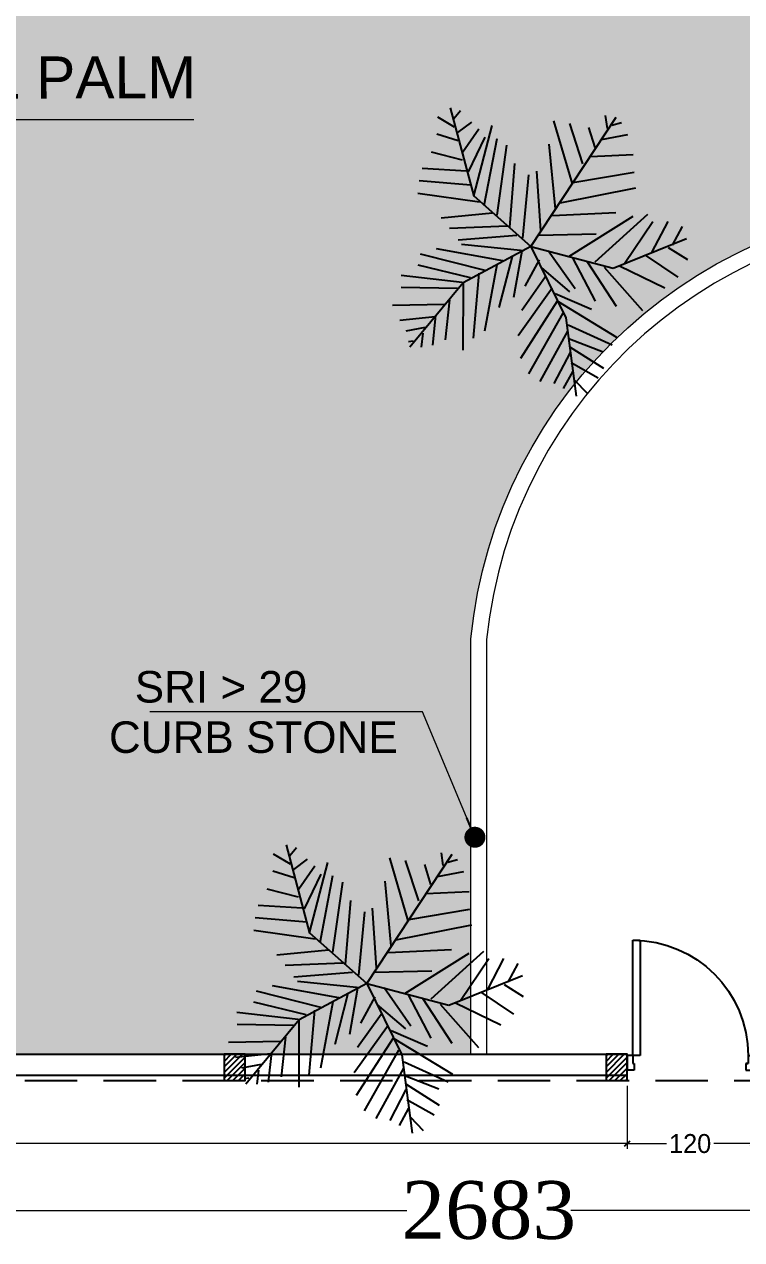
# Model space of a CAD drawing. Header units: centimetres. Extents: x 7997 to 116674, y 1017 to 13844.
# Drawn here: x 25657 to 26339, y 8748 to 9904 of the extents above; entities that cross this region are included whole.
import ezdxf
from ezdxf.enums import TextEntityAlignment as Align

# ---------------------------------------------------------------- set-up
doc = ezdxf.new("R2010")
doc.units = ezdxf.units.CM
doc.header["$LTSCALE"] = 200
doc.header["$PDMODE"] = 2
doc.linetypes.add('DASHED2', pattern=[0.375, 0.25, -0.125])
for name, color, linetype in [('DIM', 11, 'Continuous'), ('LINES', 7, 'Continuous'), ('P-DIM', 8, 'Continuous'), ('P-LIMITS', 8, 'Continuous')]:
    doc.layers.add(name, color=color, linetype=linetype)
for name, color, linetype, lineweight in [('HAT', 8, 'Continuous', 9), ('P-WALL', 8, 'Continuous', 25), ('TEXT', 6, 'Continuous', 18)]:
    doc.layers.add(name, color=color, linetype=linetype, lineweight=lineweight)
doc.styles.add('ARIAL', font='arial.ttf', dxfattribs={"width": 0.8, "height": 150})
doc.styles.add('T1', font='times.ttf')
doc.styles.add('T2', font='')
doc.styles.get('T2').set_extended_font_data('Elisia')
doc.dimstyles.new('NORMAL', dxfattribs={"dimtxt": 18, "dimasz": 5, "dimexe": 5, "dimexo": 5, "dimgap": 1, "dimtad": 0, "dimdec": 0, "dimdsep": 46, "dimtxsty": 'T2', "dimblk1": 'OBLIQUE', "dimblk2": 'OBLIQUE', "dimsah": 1, "dimcen": 0.09, "dimclrd": 4, "dimclre": 4, "dimclrt": 6, "dimadec": 0, "dimazin": 0, "dimtfac": 1, "dimtdec": 0, "dimtofl": 0, "dimtmove": 1, "dimatfit": 2, "dimldrblk": 'OPEN30', "dimfxl": 0, "dimtolj": 1, "dimtzin": 0, "dimlwd": 5, "dimlwe": 5, "dimarcsym": 0})
doc.dimstyles.new('NORMAL-1', dxfattribs={"dimtxt": 10, "dimasz": 5, "dimexe": 5, "dimexo": 5, "dimgap": 1, "dimtad": 0, "dimdec": 0, "dimdsep": 46, "dimtxsty": 'T2', "dimblk1": 'OBLIQUE', "dimblk2": 'OBLIQUE', "dimsah": 1, "dimcen": 0.09, "dimclrd": 4, "dimclre": 4, "dimclrt": 6, "dimadec": 0, "dimazin": 0, "dimtfac": 1, "dimtdec": 0, "dimtofl": 0, "dimtmove": 1, "dimatfit": 3, "dimldrblk": 'OPEN30', "dimfxl": 0, "dimtolj": 1, "dimtzin": 0, "dimlwd": 5, "dimlwe": 5, "dimarcsym": 0})

# ---------------------------------------------------------------- blocks, each defined once
blk = doc.blocks.new('_OBLIQUE')
at = {"color": 0, "linetype": 'ByBlock'}
blk.add_line((-0.5, -0.5), (0.5, 0.5), dxfattribs=at)
blk = doc.blocks.new('*D1670')
at = {"layer": 'Defpoints', "color": 0, "transparency": 16777216}
for p in [(767.9912761718151, 323.9133018378707), (3450.991276171815, 323.9133018378707), (767.9912761718151, 200.3931115950254)]:
    blk.add_point(p, dxfattribs=at)
at = {"layer": 'P-DIM', "color": 4, "lineweight": 5, "transparency": 16777216}
for p, q in [((767.9912761718151, 318.9133018378707), (767.9912761718151, 195.3931115950254)), ((3450.991276171815, 318.9133018378707), (3450.991276171815, 195.3931115950254)), ((767.9912761718151, 200.3931115950254), (2031.52299931529, 200.3931115950254)), ((3450.991276171815, 200.3931115950254), (2187.45955302834, 200.3931115950254))]:
    blk.add_line(p, q, dxfattribs=at)
at = {"layer": 'P-DIM', "color": 4, "lineweight": 5, "transparency": 16777216, "xscale": 5, "yscale": 5, "zscale": 5, "rotation": 180}
blk.add_blockref('_OBLIQUE', (767.9912761718151, 200.3931115950254), dxfattribs=at)
at = {"layer": 'P-DIM', "color": 4, "lineweight": 5, "transparency": 16777216, "xscale": 5, "yscale": 5, "zscale": 5}
blk.add_blockref('_OBLIQUE', (3450.991276171815, 200.3931115950254), dxfattribs=at)
at = {"layer": 'P-DIM', "color": 6, "transparency": 16777216, "insert": (2109.491276171815, 200.3931115950254), "char_height": 55, "attachment_point": 5, "style": 'T1'}
blk.add_mtext('\\A1;2683', dxfattribs=at)
blk = doc.blocks.new('_Open30')
at = {"color": 0, "linetype": 'ByBlock', "lineweight": -2}
for p, q in [((-1, 0.26794919), (0, 0)), ((0, 0), (-1, -0.26794919)), ((0, 0), (-1, 0))]:
    blk.add_line(p, q, dxfattribs=at)
blk = doc.blocks.new('dd')
at = {"layer": 'P-WALL'}
for p, q in [((-12.34285714285943, 123.4285714284779), (-12.34285714285943, 13.71428571427532)), ((-5.485714285699942, 123.4285714284779), (-12.34285714285943, 123.4285714284779)), ((-5.485714285699942, 13.71428571427532), (-5.485714285699942, 123.4285714284779)), ((-115.1999999999025, 13.71428571428987), (-119.9999999999927, 13.71428571427532)), ((-119.9999999999927, 13.71428571427532), (-120, 0)), ((-115.1999999999025, 13.71428571428987), (-115.1999999999025, 6.308571428584401)), ((-12.34285714285943, 13.71428571427532), (-5.485714285699942, 13.71428571427532)), ((-5.485714285699942, 13.71428571428987), (-2.182787284255028e-11, 13.71428571427532)), ((-5.485714285699942, 13.71428571427532), (-5.485714285699942, 6.308571428584401)), ((-2.182787284255028e-11, 13.71428571427532), (0, 0)), ((-113.1428571428769, 1.455191522836685e-11), (-120, 0)), ((-113.5542857143009, 6.308571428584401), (-115.1999999999025, 6.308571428584401)), ((-114.5142857143146, 6.308571428584401), (-113.1428571428914, 6.308571428584401)), ((-113.1428571428914, 6.308571428584401), (-113.1428571428769, 1.455191522836685e-11)), ((-5.485714285699942, 6.308571428584401), (-6.857142857123108, 6.308571428584401)), ((-6.857142857123108, 6.308571428584401), (-6.85714285713766, 1.455191522836685e-11)), ((-6.85714285713766, 1.455191522836685e-11), (0, 0))]:
    blk.add_line(p, q, dxfattribs=at)
blk.add_lwpolyline([(-5.725714285748836, 6.308571428584401), (-5.931428571464494, 6.308571428584401)], dxfattribs=at)
blk.add_arc((-5.485714285699942, 13.71428571427532), 109.7142857142165, 90, 180, dxfattribs=at)
blk = doc.blocks.new('*D1447')
at = {"layer": 'Defpoints', "color": 0, "linetype": 'Continuous', "transparency": 16777216}
for p in [(26230.3790641434, 8899.362207920192), (26350.3790641434, 8899.362207920192), (26230.3790641434, 8839.293129275098)]:
    blk.add_point(p, dxfattribs=at)
at = {"layer": 'DIM', "color": 4, "lineweight": 5, "transparency": 16777216}
for p, q in [((26230.3790641434, 8894.362207920192), (26230.3790641434, 8834.293129275098)), ((26350.3790641434, 8894.362207920192), (26350.3790641434, 8834.293129275098)), ((26230.3790641434, 8839.293129275098), (26267.95049271482, 8839.293129275098)), ((26350.3790641434, 8839.293129275098), (26312.80763557197, 8839.293129275098))]:
    blk.add_line(p, q, dxfattribs=at)
at = {"layer": 'DIM', "color": 4, "linetype": 'Continuous', "lineweight": 5, "transparency": 16777216, "xscale": 5, "yscale": 5, "zscale": 5, "rotation": 180}
blk.add_blockref('_OBLIQUE', (26230.3790641434, 8839.293129275098), dxfattribs=at)
at = {"layer": 'DIM', "color": 4, "linetype": 'Continuous', "lineweight": 5, "transparency": 16777216, "xscale": 5, "yscale": 5, "zscale": 5}
blk.add_blockref('_OBLIQUE', (26350.3790641434, 8839.293129275098), dxfattribs=at)
at = {"layer": 'DIM', "color": 6, "linetype": 'Continuous', "transparency": 16777216, "insert": (26290.3790641434, 8839.293129275098), "char_height": 18, "attachment_point": 5, "style": 'T2'}
blk.add_mtext('\\A1;120', dxfattribs=at)
blk = doc.blocks.new('*D1448')
at = {"layer": 'Defpoints', "color": 0, "linetype": 'Continuous', "transparency": 16777216}
for p in [(24757.3790641434, 8899.362207920192), (26230.3790641434, 8899.362207920192), (24757.3790641434, 8839.293129275098)]:
    blk.add_point(p, dxfattribs=at)
at = {"layer": 'DIM', "color": 4, "lineweight": 5, "transparency": 16777216}
for p, q in [((24757.3790641434, 8894.362207920192), (24757.3790641434, 8834.293129275098)), ((26230.3790641434, 8894.362207920192), (26230.3790641434, 8834.293129275098)), ((24757.3790641434, 8839.293129275098), (25462.8790641434, 8839.293129275098)), ((26230.3790641434, 8839.293129275098), (25524.8790641434, 8839.293129275098))]:
    blk.add_line(p, q, dxfattribs=at)
at = {"layer": 'DIM', "color": 4, "linetype": 'Continuous', "lineweight": 5, "transparency": 16777216, "xscale": 5, "yscale": 5, "zscale": 5, "rotation": 180}
blk.add_blockref('_OBLIQUE', (24757.3790641434, 8839.293129275098), dxfattribs=at)
at = {"layer": 'DIM', "color": 4, "linetype": 'Continuous', "lineweight": 5, "transparency": 16777216, "xscale": 5, "yscale": 5, "zscale": 5}
blk.add_blockref('_OBLIQUE', (26230.3790641434, 8839.293129275098), dxfattribs=at)
at = {"layer": 'DIM', "color": 6, "linetype": 'Continuous', "transparency": 16777216, "insert": (25493.8790641434, 8839.293129275098), "char_height": 18, "attachment_point": 5, "style": 'T2'}
blk.add_mtext('\\A1;1473', dxfattribs=at)
blk = doc.blocks.new('DOT')
at = {"color": 0, "linetype": 'ByBlock'}
blk.add_line((-0.5, 0), (-1, 0), dxfattribs=at)
at = {"color": 0, "linetype": 'ByBlock', "const_width": 0.5}
blk.add_lwpolyline([(-0.25, 0, 1), (0.25, 0, 1)], format="xyb", close=True, dxfattribs=at)
blk = doc.blocks.new('*U1398')
for p, q in [((-10.18600000000015, 53.63999999999987), (-13.08399999999983, 55.96199999999976)), ((0, 0), (-10.5, 57)), ((-9.098999999999705, 51.7819999999997), (-6.563000000000102, 55.96199999999976)), ((-8.736999999999625, 47.13799999999969), (-17.06899999999996, 52.71100000000001)), ((-7.288000000000011, 39.70699999999965), (-21.77800000000025, 46.67299999999977)), ((-7.650000000000091, 43.42299999999977), (-2.577999999999975, 49.45999999999981)), ((-5.838999999999942, 35.99199999999973), (4.666999999999916, 48.06699999999978)), ((-5.114000000000033, 27.63199999999983), (10.46300000000019, 46.67299999999977)), ((-5.114000000000033, 28.09699999999975), (-24.67599999999993, 40.63599999999997)), ((-2.940999999999804, 16.48599999999988), (8.652000000000044, 37.84999999999991)), ((44.15300000000025, 36.4559999999999), (45.23900000000003, 32.74099999999999)), ((-3.665000000000418, 19.27299999999968), (-27.57400000000007, 35.52699999999982)), ((22.05499999999984, 7.197999999999865), (27.48900000000003, 32.27699999999982)), ((27, 9), (48, 36)), ((27.12699999999995, 9.05600000000004), (31.11200000000008, 35.99199999999973)), ((35.096, 32.74099999999999), (37.26999999999998, 22.52399999999989)), ((38.71900000000005, 34.13399999999979), (41.97899999999981, 28.56099999999992)), ((-48.58500000000004, 21.13099999999986), (-49.30899999999974, 29.02600000000007)), ((-43.51299999999992, 28.56099999999992), (-42.42699999999968, 15.55799999999977)), ((-35.54399999999987, 28.09699999999975), (-24.31399999999985, 3.946999999999662)), ((16.25900000000001, 5.804999999999836), (23.14199999999983, 31.34799999999973)), ((31.83600000000024, 30.88299999999981), (32.56100000000015, 16.48599999999988)), ((43.79100000000017, 29.95399999999995), (51.03600000000006, 30.88299999999981)), ((-31.5, 4.5), (-52.5, 25.5)), ((-38.44199999999955, 26.23899999999981), (-34.81899999999996, 7.662999999999784)), ((-14.5329999999999, 2.089999999999918), (-30.83399999999983, 25.30999999999995)), ((-24.31399999999985, 23.91699999999969), (-2.940999999999804, 13.69999999999982)), ((-1.128999999999905, 6.733999999999924), (9.014000000000124, 26.70399999999995)), ((3.942000000000007, 1.625), (11.1869999999999, 24.38099999999986)), ((10.10100000000011, 3.48299999999972), (17.70800000000008, 26.23899999999981)), ((40.52999999999975, 25.77499999999986), (48.86200000000008, 24.846)), ((-47.49800000000005, 19.73699999999963), (-55.83000000000038, 18.34399999999982)), ((36.18300000000045, 19.73699999999963), (48.13699999999972, 17.87999999999988)), ((-40.61500000000024, 13.69999999999982), (-55.10500000000002, 10.91299999999978)), ((-20.6909999999998, 13.69999999999982), (-1.128999999999905, 4.875999999999976)), ((33.28499999999985, 16.48599999999988), (48.86200000000008, 10.91299999999978)), ((29.66199999999981, 12.30699999999979), (48.13699999999972, 6.268999999999778)), ((-33.37000000000035, 6.268999999999778), (-52.20699999999988, 5.339999999999918)), ((0, 0), (27, 9)), ((18.06999999999971, 5.804999999999836), (35.096, -3.483000000000175)), ((24.22899999999981, 7.662999999999784), (46.6880000000001, 1.625)), ((-28.29899999999998, 3.48299999999972), (-47.86000000000013, -5.805000000000064)), ((-21.41600000000017, 3.017999999999802), (-38.07899999999972, -8.128000000000384)), ((0, 0), (-31.5, 4.5)), ((-15.98199999999952, 2.089999999999918), (-30.11000000000013, -9.521000000000186)), ((0, 0), (-22.5, -19.5)), ((-6.563000000000102, 1.161000000000058), (-21.41600000000017, -8.128000000000384)), ((0, 0), (18, -22.5)), ((6.478000000000065, 1.625), (26.03999999999996, -8.592000000000326)), ((11.1869999999999, 3.48299999999972), (30.74900000000025, -5.805000000000064)), ((-4.751999999999953, -3.483000000000175), (-3.665000000000418, -14.62900000000013)), ((2.493000000000393, -3.019000000000005), (-1.490999999999985, -20.20200000000023)), ((1.769000000000233, -2.555000000000064), (24.22899999999981, -9.521000000000186)), ((-6.563000000000102, -5.805000000000064), (-19.96699999999964, -9.985000000000127)), ((-9.460999999999785, -8.592000000000326), (-6.201000000000022, -23.4530000000002)), ((5.028999999999996, -6.270000000000209), (2.131000000000313, -25.77500000000009)), ((7.5649999999996, -9.056000000000267), (32.19800000000032, -14.62900000000013)), ((-15.25699999999961, -12.77200000000016), (-30.11000000000013, -12.77200000000016)), ((-13.44599999999991, -11.37800000000038), (-8.736999999999625, -32.74100000000021)), ((9.014000000000124, -11.37800000000038), (3.579999999999927, -35.99200000000019)), ((-17.43100000000004, -15.09400000000005), (-42.78899999999976, -18.80899999999997)), ((-17.06899999999996, -15.09400000000005), (-12.721, -40.17200000000025)), ((14.08499999999958, -16.95100000000025), (6.478000000000065, -40.17200000000025)), ((12.27399999999989, -15.09400000000005), (36.9069999999997, -18.80899999999997)), ((-24.31399999999985, -21.59600000000023), (-42.42699999999968, -22.06000000000017)), ((-22.5, -19.5), (-37.5, -45)), ((-20.6909999999998, -18.34500000000003), (-17.79300000000012, -44.35200000000032)), ((18.06999999999971, -22.52400000000011), (8.289000000000215, -45.74500000000012)), ((16.25900000000001, -19.73800000000028), (36.18300000000045, -22.98900000000003)), ((18, -22.5), (27, -52.5)), ((18.43300000000045, -22.52400000000011), (40.52999999999975, -29.02600000000007)), ((-26.84899999999971, -26.24000000000001), (-40.25300000000016, -25.77500000000009)), ((-25.03800000000001, -23.91800000000035), (-22.86500000000024, -45.28100000000018)), ((19.1569999999997, -25.31100000000015), (38.71900000000005, -33.20600000000013)), ((-28.29899999999998, -29.02600000000007), (-42.78899999999976, -31.34800000000018)), ((-29.02300000000014, -30.88400000000001), (-27.93600000000015, -43.88700000000017)), ((20.24400000000014, -30.4190000000001), (15.89699999999993, -44.81600000000026)), ((-30.83399999999983, -34.13499999999999), (-42.42699999999968, -35.52800000000025)), ((21.33100000000013, -32.74100000000021), (39.08100000000013, -40.63600000000019)), ((-34.45699999999988, -39.70800000000031), (-40.97800000000007, -42.49400000000014)), ((-32.64600000000019, -36.92100000000005), (-31.92099999999982, -44.35200000000032)), ((22.77999999999975, -37.85000000000014), (19.51900000000023, -48.53200000000015)), ((22.77999999999975, -38.31400000000008), (34.37199999999984, -44.81600000000026)), ((24.59100000000035, -43.42300000000023), (30.74900000000025, -47.60300000000029)), ((24.59100000000035, -45.74500000000012), (23.14199999999983, -50.85400000000004)), ((26.76400000000012, -49.92500000000018), (28.21300000000019, -50.85400000000004))]:
    blk.add_line(p, q)
blk = doc.blocks.new('01-PLOT LAYOUT-selattin')
at = {"layer": 'P-WALL'}
h = blk.add_hatch(dxfattribs=at)
h.set_pattern_fill('ANSI31', color=8, scale=30)
h.set_pattern_definition([(45, (-44350.09396313432, -25508.87782853374), (-2.651650429449553, 2.651650429449553), [])])
h.paths.add_polyline_path([(1857.741276171815, 323.9133018378707), (1877.741276171815, 323.9133018378707), (1877.741276171815, 348.9133018378707), (1857.741276171815, 348.9133018378707)])
h = blk.add_hatch(dxfattribs=at)
h.set_pattern_fill('ANSI31', color=8, scale=30)
h.set_pattern_definition([(45, (-43986.84396313432, -25508.87782853374), (-2.651650429449553, 2.651650429449553), [])])
h.paths.add_polyline_path([(2220.991276171815, 323.9133018378707), (2240.991276171815, 323.9133018378707), (2240.991276171815, 348.9133018378707), (2220.991276171815, 348.9133018378707)])
at = {"layer": 'P-LIMITS', "color": 8, "linetype": 'DASHED2'}
blk.add_lwpolyline([(767.9912761718151, 323.9133018378707), (3450.991276171815, 323.9133018378707), (3450.991276171815, 4479.913301837871), (767.9912761718151, 4479.913301837871)], close=True, dxfattribs=at)
at = {"layer": 'P-WALL'}
for points in [[(3450.991276171815, 328.9133018378707), (3450.991276171815, 4479.913301837871), (767.9912761718151, 4479.913301837871), (767.9912761718151, 328.9133018378707), (2240.991276171815, 328.9133018378707)], [(3430.991276171815, 348.9133018378707), (3430.991276171815, 4459.913301837871), (787.9912761718151, 4459.913301837871), (787.9912761718151, 348.9133018378707), (2240.991276171815, 348.9133018378707)]]:
    blk.add_lwpolyline(points, dxfattribs=at)
at = {"layer": 'P-WALL', "color": 8}
for points in [[(1857.741276171815, 323.9133018378707), (1877.741276171815, 323.9133018378707), (1877.741276171815, 348.9133018378707), (1857.741276171815, 348.9133018378707)], [(2220.991276171815, 323.9133018378707), (2240.991276171815, 323.9133018378707), (2240.991276171815, 348.9133018378707), (2220.991276171815, 348.9133018378707)]]:
    blk.add_lwpolyline(points, close=True, dxfattribs=at)
at = {"xscale": -1}
blk.add_blockref('dd', (2240.991276171815, 333.9133018378707), dxfattribs=at)
at = {"layer": 'P-DIM'}
dim = blk.add_linear_dim(base=(767.9912761718151, 200.3931115950254), p1=(3450.991276171815, 323.9133018378707), p2=(767.9912761718151, 323.9133018378707), dimstyle='NORMAL-1', override={"dimtxt": 55, "dimtxsty": 'T1'}, dxfattribs=at)
dim.commit()
dim.dimension.update_dxf_attribs({"geometry": '*D1670', "text_midpoint": (2109.491276171815, 200.3931115950254)})

msp = doc.modelspace()

# ---------------------------------------------------------------- hatches: boundary and pattern name
at = {"layer": 'DIM', "linetype": 'Continuous'}
h = msp.add_hatch(dxfattribs=at)
h.set_pattern_fill('GRASS', color=8, scale=3)
h.set_pattern_definition([(90, (0, 0), (-53.88153672, 53.88153672), [14.2875, -93.47557344]), (45, (0, 0), (-53.88153672641492, 53.88153672641492), [14.2875, -61.91249999999999]), (135, (0, 0), (-53.88153672641492, -53.88153672641491), [14.2875, -61.91249999999999])])
edge = h.paths.add_edge_path()
edge.add_line((26081.77399600743, 8924.362207920192), (26081.77399600743, 9319.590503116124))
edge.add_arc((26540.37906414178, 9273.94485947837), 460.8710593014252, 89.99999999998778, 174.315986222183, ccw=False)
edge.add_line((26540.37906414188, 9734.815918779794), (26540.37906414188, 10530.36220643765))
edge.add_line((26540.37906414188, 10530.36220643765), (25975.3790657988, 10530.36220658182))
edge.add_line((25975.3790657988, 10530.36220658182), (25975.37906536808, 11664.86220651038))
edge.add_line((25975.37906536808, 11664.86220651038), (25815.37906438054, 11664.86220651038))
edge.add_line((25815.37906438054, 11664.86220651038), (25815.37906438053, 12458.3622064348))
edge.add_line((25815.37906438053, 12458.3622064348), (27260.37906415523, 12458.3622064348))
edge.add_line((27260.37906415523, 12458.3622064348), (27260.37906415523, 10530.36220620913))
edge.add_line((27260.37906415523, 10530.36220620913), (26720.37906418317, 10530.36220636004))
edge.add_line((26720.37906418317, 10530.36220636004), (26720.37906418317, 9734.815918779801))
edge.add_line((26720.37906418317, 9734.815918779801), (27420.3790641434, 9734.815918779801))
edge.add_line((27420.3790641434, 9734.815918779801), (27420.3790641434, 13035.36220792019))
edge.add_line((27420.3790641434, 13035.36220792019), (24777.3790641434, 13035.36220792019))
edge.add_line((24777.3790641434, 13035.36220792019), (24777.3790641434, 8924.362207920192))
edge.add_line((24777.3790641434, 8924.362207920192), (26081.77399600743, 8924.362207920192))

# ---------------------------------------------------------------- linework, layer by layer
at = {"layer": 'HAT', "color": 8}
for points in [[(26081.77399600743, 8924.362207920192), (26081.77399600743, 9319.590503116124, -0.3854467847184069), (26540.37906414188, 9734.815918779794), (26540.37906414188, 10530.36220643765), (25975.3790657988, 10530.36220658182), (25975.37906536808, 11664.86220651038), (25815.37906438054, 11664.86220651038), (25815.37906438053, 12458.3622064348), (27260.37906415523, 12458.3622064348), (27260.37906415523, 10530.36220620913), (26720.37906418317, 10530.36220636004), (26720.37906418317, 9734.815918779801), (27420.3790641434, 9734.815918779801), (27420.3790641434, 13035.36220792019), (24777.3790641434, 13035.36220792019), (24777.3790641434, 8924.362207920192), (26081.77399600743, 8924.362207920192)], [(27420.3790641434, 9719.815918779801), (26705.37906418317, 9719.815918779801), (26705.37906418317, 10545.36220636732), (27245.37906415523, 10545.3622062164), (27245.37906415523, 12443.3622064348), (25830.37906562043, 12443.3622064348), (25830.37906438054, 11679.86220651038), (25990.37906536, 11679.86220651038), (25990.37906579072, 10545.36220657455), (26555.37906414188, 10545.36220643037), (26555.37906414188, 9719.563532249798, 0.3946616596569844), (26096.77399600743, 9318.839681541642), (26096.77399600743, 8924.362207920192)]]:
    msp.add_lwpolyline(points, format="xyb", dxfattribs=at)

# ---------------------------------------------------------------- block references
at = {"linetype": 'Continuous', "xscale": -2.54, "yscale": 2.54, "zscale": 2.54, "rotation": 336.9952902632941}
for p in [(26139.00456185181, 9692.974018503002), (25982.8408563033, 8991.80853320931)]:
    msp.add_blockref('*U1398', p, dxfattribs=at)
at = {"layer": 'DIM', "linetype": 'Continuous'}
msp.add_blockref('01-PLOT LAYOUT-selattin', (23989.38778797158, 8575.448906082323), dxfattribs=at)

# ---------------------------------------------------------------- texts
at = {"layer": 'TEXT', "linetype": 'ByBlock', "style": 'ARIAL'}
msp.add_text('LOCAL PALM', height=40, rotation=0.1045939798330408, dxfattribs=at).set_placement((25645.02250782145, 9833.535949480556), align=Align.CENTER)
for s, p in [('SRI > 29', (25844.1586288517, 9258.96140195593)), ('CURB STONE', (25874.88397965111, 9211.0501710754))]:
    msp.add_text(s, height=30, dxfattribs=at).set_placement(p, align=Align.CENTER)

# ---------------------------------------------------------------- dimensions: what is measured, and where the dimension line sits
at = {"layer": 'DIM', "linetype": 'Continuous'}
for base, p1, p2, picture, middle in [((24757.3790641434, 8839.293129275098), (26230.3790641434, 8899.362207920192), (24757.3790641434, 8899.362207920192), '*D1448', (25493.8790641434, 8839.293129275098)), ((26230.3790641434, 8839.293129275098), (26350.3790641434, 8899.362207920192), (26230.3790641434, 8899.362207920192), '*D1447', (26290.3790641434, 8839.293129275098))]:
    dim = msp.add_linear_dim(base=base, p1=p1, p2=p2, dimstyle='NORMAL', dxfattribs=at)
    dim.commit()
    dim.dimension.update_dxf_attribs({"geometry": picture, "text_midpoint": middle})

# ---------------------------------------------------------------- leaders
at = {"layer": 'LINES', "ltscale": 1.5}
for points, override in [([(25303.20253906575, 9614.090816111613), (25474.91035929446, 9813.64685573235), (25818.32986608265, 9813.64685573235)], {"dimasz": 20, "dimldrblk": 'Dot', "dimfxl": 15, "dimfxlon": 1}), ([(26085.66805904817, 9130.780568476453), (26035.84674165526, 9250.25672504241), (25776.28910476953, 9250.25672504241)], {"dimasz": 20, "dimgap": 1, "dimtad": 0, "dimldrblk": 'Dot', "dimfxl": 15, "dimfxlon": 1})]:
    msp.add_leader(points, dimstyle='NORMAL', override=override, dxfattribs=at)

doc.saveas('drawing.dxf')
